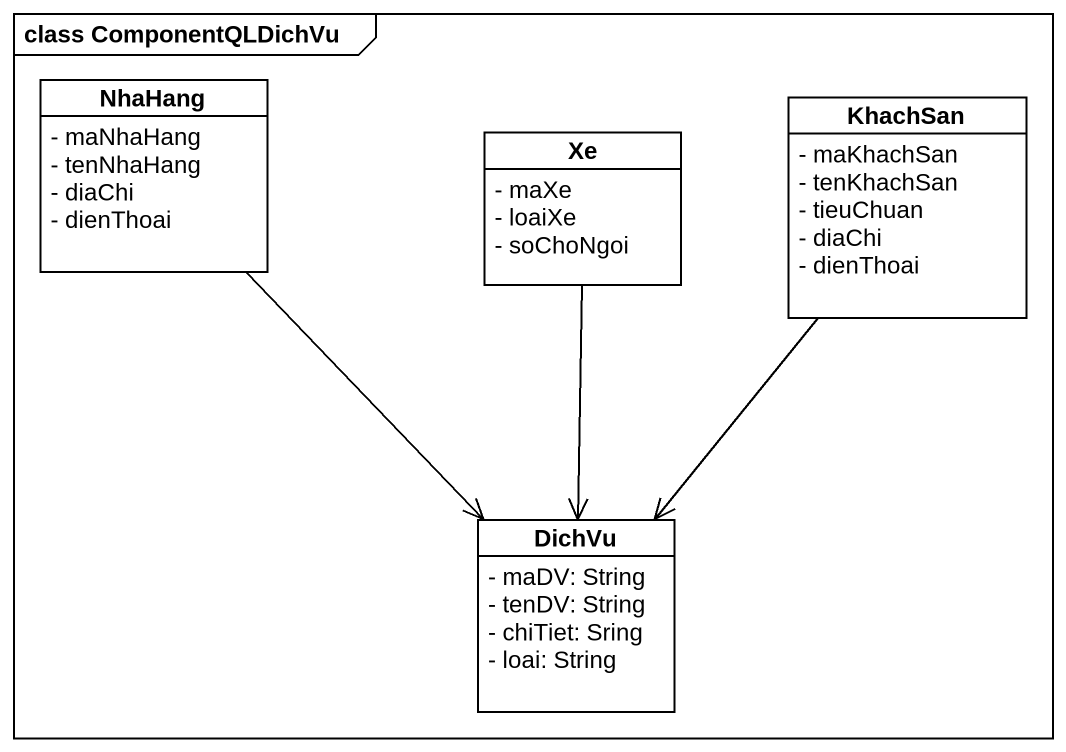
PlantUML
@startuml
mainframe class ComponentQLDichVu
hide circle
hide empty members
skinparam classAttributeIconSize 0
class NhaHang {
  - maNhaHang
  - tenNhaHang
  - diaChi
  - dienThoai
}
class Xe {
  - maXe
  - loaiXe
  - soChoNgoi
}
class KhachSan {
  - maKhachSan
  - tenKhachSan
  - tieuChuan
  - diaChi
  - dienThoai
}
class DichVu {
  - maDV: String
  - tenDV: String
  - chiTiet: Sring
  - loai: String
}
NhaHang --> DichVu
Xe --> DichVu
KhachSan --> DichVu
@enduml
